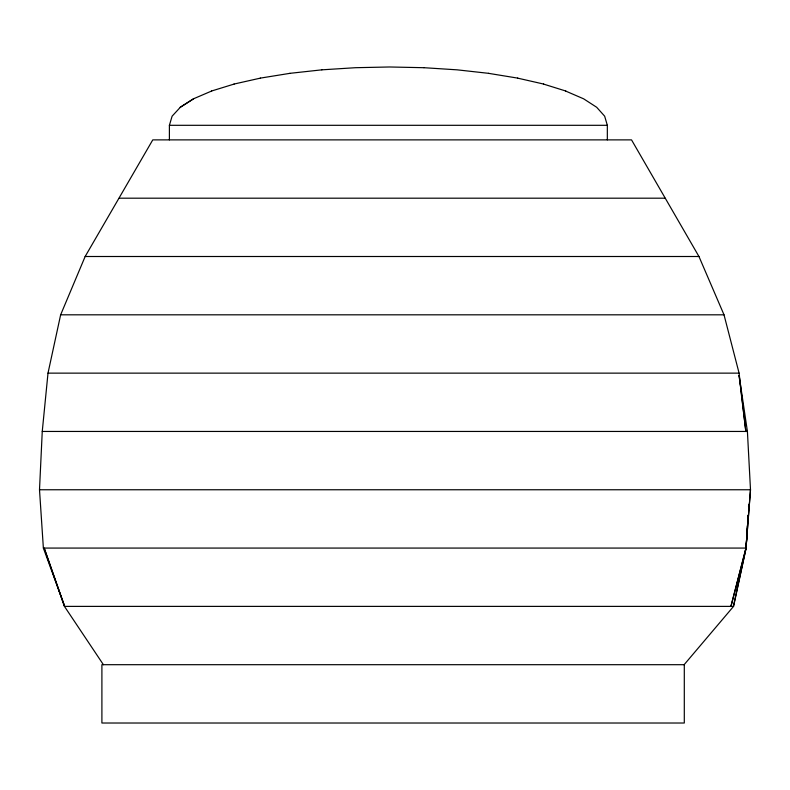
<?xml version="1.0" encoding="UTF-8"?>
<svg xmlns="http://www.w3.org/2000/svg" width="790" height="790" viewBox="0 0 790 790"><rect width="100%" height="100%" fill="white"/><g stroke="black" fill="none" stroke-linecap="round" stroke-linejoin="round"><path stroke-width="1.19" d="M103.411 664.696L64.444 606.384L44.181 548.072L64.652 606.384L43.371 548.072L39.5 489.76L42.255 431.449L48.002 373.137L60.642 314.815L85.152 256.503L152.776 139.879L631.526 139.879L698.952 256.503L724.015 314.815L739.085 373.137L745.839 431.449L740.684 388.927M684.13 664.696L733.564 606.384L746.096 548.072L746.817 535.926M746.965 533.497L747.399 526.209M733.396 606.384L746.096 548.072L747.439 524.995M748.545 506.765L748.693 504.336M39.5 489.76L750.5 489.76L745.997 548.072L730.938 606.384L745.997 548.072L750.5 489.76L747.409 431.449L739.134 375.566M169.396 139.879L169.396 125.304L172.111 116.179L180.327 107.282L193.57 98.829M180.189 107.282L193.431 98.829L211.641 91.028M211.523 91.028L234.107 84.066M234.008 84.066L260.414 78.121M260.325 78.121L289.91 73.342M289.841 73.342L321.866 69.836M321.826 69.836L355.5 67.703L389.549 66.982L423.983 67.703M565.581 91.028L583.642 98.829L596.687 107.282L604.656 116.179L607.332 125.304L607.332 139.879M169.396 125.304L607.332 125.304M119.26 198.191L665.052 198.191M85.152 256.503L698.952 256.503M60.642 314.815L724.015 314.815M48.002 373.137L739.085 373.137M42.255 431.449L747.409 431.449M43.371 548.072L746.096 548.072M64.444 606.384L733.564 606.384M423.944 67.703L457.153 69.836L488.664 73.342M488.526 73.342L517.736 78.121M517.568 78.121L543.668 84.066M543.471 84.066L565.818 91.028M739.065 375.566L739.509 379.21M739.805 381.639L740.388 386.498M748.051 515.268L747.765 520.136L748.031 515.268M684.298 664.696L101.9 664.696L101.9 723.018L684.298 723.018L684.298 664.696"/></g></svg>
